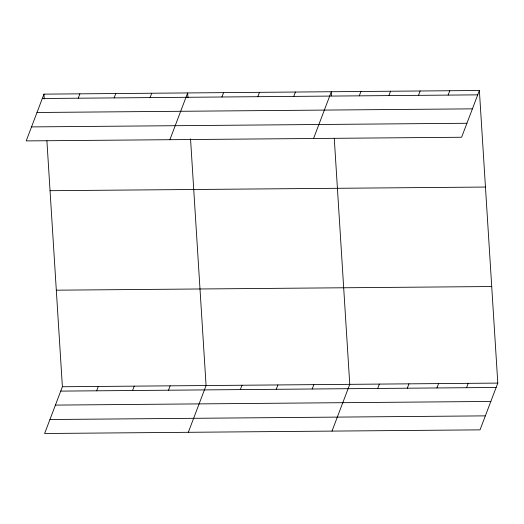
<?xml version="1.0" encoding="UTF-8"?>
<svg xmlns="http://www.w3.org/2000/svg" width="524" height="524" viewBox="0 0 524 524"><rect width="100%" height="100%" fill="white"/><g stroke="black" fill="none" stroke-linecap="round" stroke-linejoin="round"><path stroke-width="0.79" d="M43.964 94.137L26.2 140.904L461.611 137.255L479.375 90.495L43.964 94.137L44.265 98.964M78.227 98.198L79.884 93.835M114.147 97.896L115.804 93.534M150.074 97.595L151.724 93.233M46.905 140.812L62.389 386.745L44.625 433.505L480.036 429.863L497.8 383.096L479.375 90.495M169.887 139.698L187.651 92.938L187.952 97.765M96.658 390.806L98.316 386.443M221.914 96.992L223.571 92.637M132.579 390.504L134.236 386.142M257.834 96.691L259.491 92.335M168.499 390.203L170.156 385.841M293.754 96.39L295.412 92.034M188.312 432.307L206.076 385.54L190.54 138.801M313.568 138.493L331.332 91.733L331.587 95.754M240.339 389.601L241.996 385.238M359.287 95.846L360.944 91.484M276.259 389.299L277.917 384.937M388.893 95.597L390.55 91.235M418.499 95.348L420.156 90.986M312.186 388.998L313.837 384.642M448.112 95.099L449.762 90.737M332 431.101L349.763 384.341L334.273 138.402M377.712 388.448L379.369 384.092M407.318 388.205L408.975 383.843M436.931 387.957L438.581 383.594M466.537 387.708L468.194 383.345M42.306 98.499L477.718 94.851M36.994 112.49L472.399 108.848M31.519 126.906L466.923 123.264M50.042 190.697L485.453 187.055M56.31 290.185L491.722 286.536M62.389 386.745L497.8 383.096M60.738 391.107L496.143 387.459M55.42 405.098L490.831 401.45M49.944 419.514L485.355 415.866"/></g></svg>
